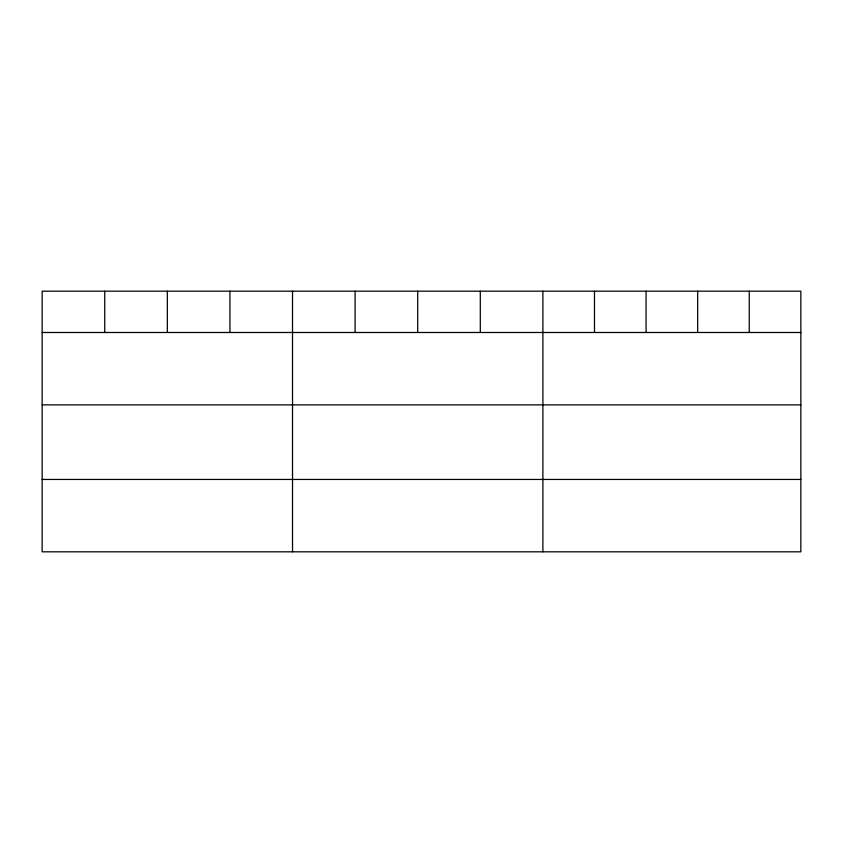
<?xml version="1.0" encoding="UTF-8"?>
<svg xmlns="http://www.w3.org/2000/svg" width="843" height="843" viewBox="0 0 843 843"><rect width="100%" height="100%" fill="white"/><g stroke="black" fill="none" stroke-linecap="round" stroke-linejoin="round"><path stroke-width="1.26" d="M800.85 332.49L800.85 551.817L42.15 551.817L42.15 291.183L800.85 291.183L800.85 332.49L42.15 332.49M42.15 404.872L800.85 404.872M42.15 479.446L800.85 479.446M749.258 291.183L749.258 332.49M697.667 291.183L697.667 332.49M646.075 291.183L646.075 332.49M594.484 291.183L594.484 332.49M542.892 291.183L542.892 551.817M480.299 291.183L480.299 332.49M417.706 291.183L417.706 332.49M355.114 291.183L355.114 332.49M292.521 291.183L292.521 551.817M229.928 291.183L229.928 332.49M167.335 291.183L167.335 332.49M104.743 291.183L104.743 332.49"/></g></svg>
